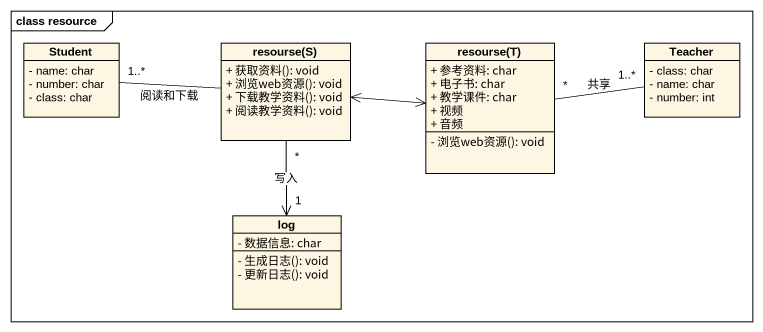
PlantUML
@startuml
mainframe class resource
hide circle
hide empty members
skinparam classAttributeIconSize 0
class Student {
  - name: char
  - number: char
  - class: char
}
class "resourse(S)" as resourse_S {
  + 获取资料(): void
  + 浏览web资源(): void
  + 下载教学资料(): void
  + 阅读教学资料(): void
}
class "resourse(T)" as resourse_T {
  + 参考资料: char
  + 电子书: char
  + 教学课件: char
  + 视频
  + 音频
  - 浏览web资源(): void
}
class Teacher {
  - class: char
  - name: char
  - number: int
}
class log {
  - 数据信息: char
  - 生成日志(): void
  - 更新日志(): void
}
Student "1..*" -right- resourse_S : 阅读和下载
resourse_S <-right-> resourse_T
resourse_S "*" --> "1" log : 写入
Teacher "1..*" -left- "*" resourse_T : 共享
@enduml
